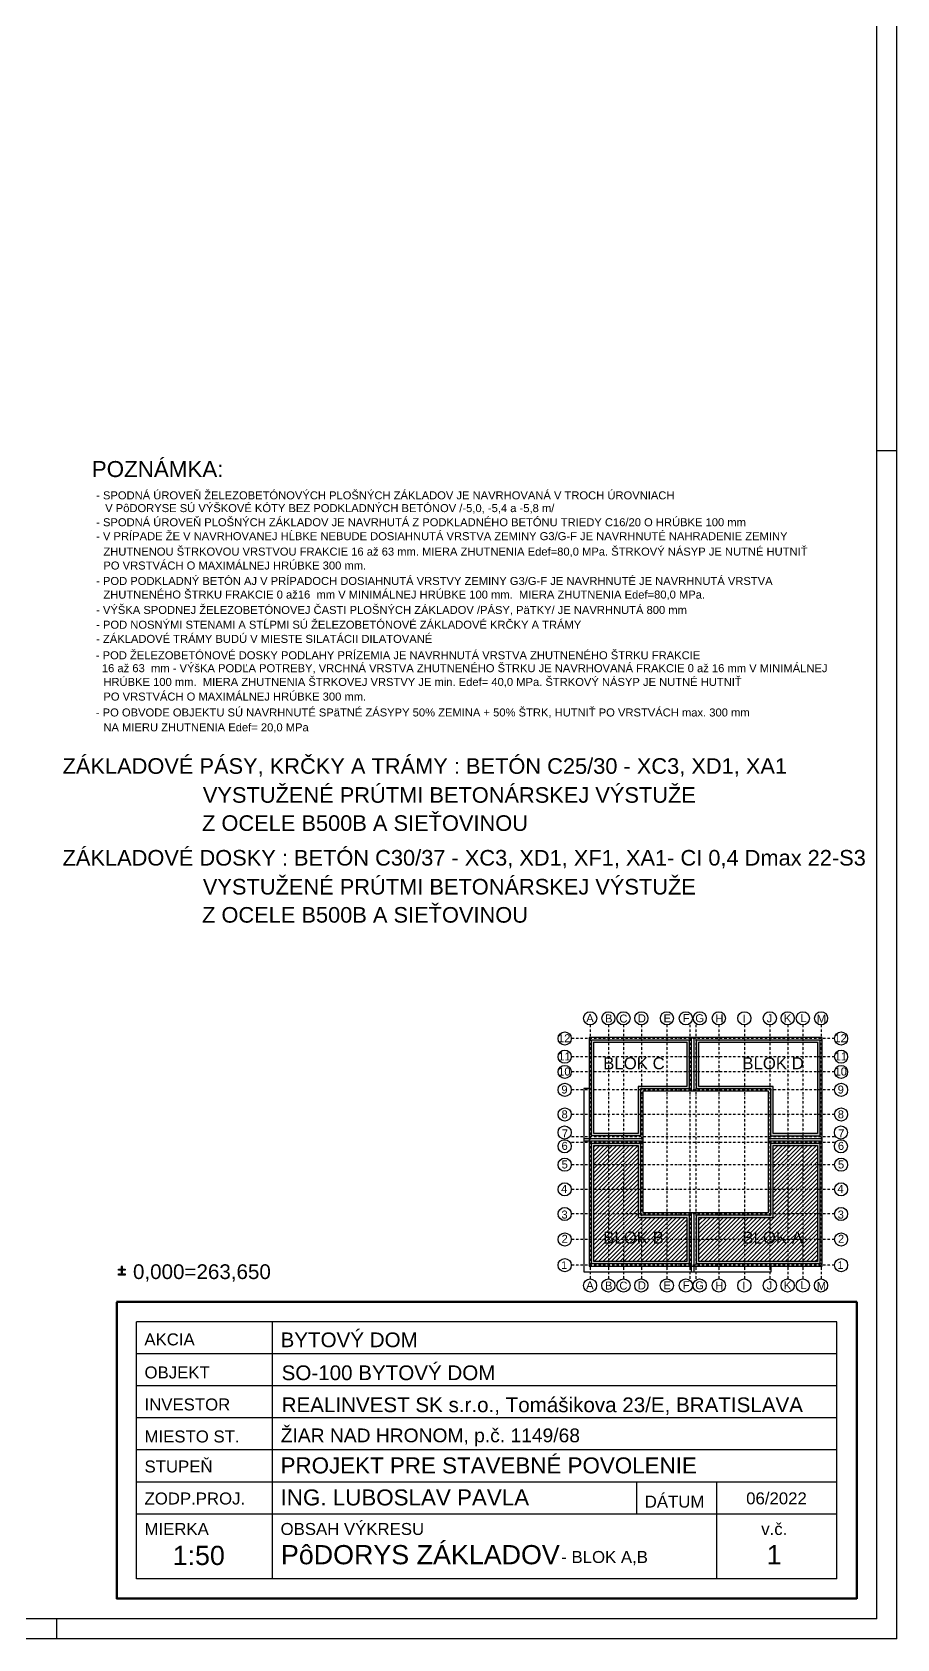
# Model space of a CAD drawing. Extents: x 4511820 to 5180432, y -1526536 to -944957.
# Drawn here: x 5043733 to 5054537, y -1502899 to -1482823 of the extents above; entities that cross this region are included whole.
import ezdxf

# ---------------------------------------------------------------- set-up
doc = ezdxf.new("R2010")
doc.units = 0
doc.header["$MEASUREMENT"] = 0
doc.linetypes.add('BODKOCIARKOVANA_3', pattern=[5.6, 3, -1.3, 0, -1.3])
for name, color, linetype in [('MÚRY', 1, 'CONTINUOUS'), ('osi', 253, 'CONTINUOUS'), ('TENKÁ', 7, 'CONTINUOUS'), ('ZARIADENIE', 47, 'CONTINUOUS'), ('ŠRAFY', 82, 'CONTINUOUS')]:
    doc.layers.add(name, color=color, linetype=linetype)
doc.styles.add('ARIAL', font='arial.ttf')
doc.styles.add('styl1', font='arial.ttf')
doc.styles.add('Style-Arial', font='arial.ttf')

# ---------------------------------------------------------------- blocks, each defined once
blk = doc.blocks.new('BLOK AB')
at = {"layer": 'ŠRAFY'}
h = blk.add_hatch(color=8, dxfattribs=at)
h.dxf.hatch_style = 1
h.paths.add_polyline_path([(4465449, -1438614), (4465449, -1439815), (4466061, -1439815), (4466061, -1439226), (4466669, -1439226), (4466669, -1438614)])
h.paths.add_polyline_path([(4466639, -1438644), (4466639, -1439196), (4466031, -1439196), (4466031, -1439785), (4465479, -1439785), (4465479, -1438644)], flags=16)
h = blk.add_hatch(color=8, dxfattribs=at)
h.dxf.hatch_style = 1
h.paths.add_polyline_path([(4468301, -1438614), (4466761, -1438614), (4466761, -1439226), (4467689, -1439226), (4467689, -1439815), (4468301, -1439815)])
h.paths.add_polyline_path([(4468271, -1438644), (4468271, -1439785), (4467719, -1439785), (4467719, -1439196), (4466791, -1439196), (4466791, -1438644)], flags=16)
h = blk.add_hatch(color=8, dxfattribs=at)
h.dxf.hatch_style = 1
h.paths.add_polyline_path([(4465449, -1439905), (4465449, -1441414), (4466669, -1441414), (4466669, -1440802), (4466061, -1440802), (4466061, -1439905)])
h.paths.add_polyline_path([(4466031, -1439935), (4466031, -1440832), (4466639, -1440832), (4466639, -1441384), (4465479, -1441384), (4465479, -1439935)], flags=16)
h = blk.add_hatch(dxfattribs=at)
h.set_pattern_fill('ANSI31', color=8, scale=300)
h.paths.add_polyline_path([(4465479, -1439935), (4465479, -1441384), (4466639, -1441384), (4466639, -1440832), (4466031, -1440832), (4466031, -1439935)])
h.paths.add_polyline_path([(4465572, -1440970), (4466378, -1440970), (4466378, -1441200), (4465572, -1441200)], flags=24)
h = blk.add_hatch(color=8, dxfattribs=at)
h.dxf.hatch_style = 1
h.paths.add_polyline_path([(4467689, -1439905), (4467689, -1440802), (4466761, -1440802), (4466761, -1441414), (4468301, -1441414), (4468301, -1439905)])
h.paths.add_polyline_path([(4468271, -1439935), (4468271, -1441384), (4466791, -1441384), (4466791, -1440832), (4467719, -1440832), (4467719, -1439935)], flags=16)
h = blk.add_hatch(dxfattribs=at)
h.set_pattern_fill('ANSI31', color=8, scale=300)
h.paths.add_polyline_path([(4467719, -1439935), (4467719, -1440832), (4466791, -1440832), (4466791, -1441384), (4468271, -1441384), (4468271, -1439935)])
h.paths.add_polyline_path([(4467310, -1440970), (4468127, -1440970), (4468127, -1441200), (4467310, -1441200)], flags=24)
at = {"layer": 'MÚRY'}
for p, q in [((4466680, -1438584), (4466748, -1438584)), ((4467659, -1439908), (4467659, -1439837))]:
    blk.add_line(p, q, dxfattribs=at)
for points in [[(4468331, -1438584), (4465419, -1438584), (4465419, -1441444), (4468331, -1441444)], [(4467659, -1439256), (4466091, -1439256), (4466091, -1440772), (4467659, -1440772)]]:
    blk.add_lwpolyline(points, close=True, dxfattribs=at)
at = {"layer": 'osi', "linetype": 'BODKOCIARKOVANA_3', "ltscale": 10}
for p, q in [((4465432, -1438427), (4465432, -1441600)), ((4465660, -1438427), (4465660, -1441600)), ((4465849, -1438427), (4465849, -1441600)), ((4466072, -1438427), (4466072, -1441600)), ((4466391, -1438427), (4466391, -1441600)), ((4466678, -1438427), (4466678, -1441600)), ((4466752, -1438427), (4466752, -1441600)), ((4467040, -1438427), (4467040, -1441600)), ((4467359, -1438427), (4467359, -1441600)), ((4467677, -1438427), (4467677, -1441600)), ((4467900, -1438427), (4467900, -1441600)), ((4468090, -1438427), (4468090, -1441600)), ((4468317, -1438427), (4468317, -1441600)), ((4468484, -1438598), (4465196, -1438598)), ((4468484, -1438825), (4465196, -1438825)), ((4468484, -1439015), (4465196, -1439015)), ((4468484, -1439238), (4465196, -1439238)), ((4468484, -1439546), (4465196, -1439546)), ((4468484, -1439825), (4465196, -1439825)), ((4468484, -1439895), (4465196, -1439895)), ((4468484, -1440174), (4465196, -1440174)), ((4468484, -1440482), (4465196, -1440482)), ((4468484, -1440790), (4465196, -1440790)), ((4468484, -1441108), (4465196, -1441108)), ((4468484, -1441430), (4465196, -1441430))]:
    blk.add_line(p, q, dxfattribs=at)
at = {"layer": 'TENKÁ'}
for p, q in [((4466699, -1439256), (4466699, -1438584)), ((4466731, -1439256), (4466731, -1438584)), ((4465351, -1439845), (4466091, -1439845)), ((4467659, -1439845), (4468331, -1439845)), ((4465351, -1439875), (4466091, -1439875)), ((4467659, -1439875), (4468331, -1439875)), ((4466699, -1441511), (4466699, -1440772)), ((4466731, -1441511), (4466731, -1440772))]:
    blk.add_line(p, q, dxfattribs=at)
blk.add_lwpolyline([(4465419, -1439223), (4465351, -1439223), (4465351, -1441511), (4467692, -1441511), (4467692, -1441444)], dxfattribs=at)
at = {"layer": 'TENKÁ', "color": 8, "ltscale": 0.25}
for centre in [(4465432, -1438345), (4465660, -1438345), (4465849, -1438345), (4466072, -1438345), (4466391, -1438345), (4466628, -1438345), (4466801, -1438345), (4467040, -1438345), (4467359, -1438345), (4467677, -1438345), (4467900, -1438345), (4468090, -1438345), (4468317, -1438345), (4465114, -1438598), (4468567, -1438598), (4465114, -1438825), (4468567, -1438825), (4465114, -1439015), (4468567, -1439015), (4465114, -1439238), (4468567, -1439238), (4465114, -1439546), (4468567, -1439546), (4465113, -1439772), (4465113, -1439944), (4468565, -1439772), (4468565, -1439944), (4465114, -1440174), (4468567, -1440174), (4465114, -1440482), (4468567, -1440482), (4465114, -1440790), (4468567, -1440790), (4465114, -1441108), (4468567, -1441108), (4465114, -1441430), (4468567, -1441430), (4465431, -1441683), (4465659, -1441683), (4465849, -1441683), (4466071, -1441683), (4466390, -1441683), (4466627, -1441683), (4466800, -1441683), (4467039, -1441683), (4467358, -1441683), (4467677, -1441683), (4467899, -1441683), (4468089, -1441683), (4468316, -1441683)]:
    blk.add_circle(centre, 82.2, dxfattribs=at)
at = {"layer": 'ŠRAFY', "color": 8}
blk.add_line((4467689, -1439815), (4468301, -1439815), dxfattribs=at)
for points in [[(4465449, -1438614), (4466669, -1438614), (4466669, -1439226), (4466061, -1439226), (4466061, -1439815), (4465449, -1439815)], [(4465479, -1438644), (4466639, -1438644), (4466639, -1439196), (4466031, -1439196), (4466031, -1439785), (4465479, -1439785)], [(4466791, -1438644), (4468271, -1438644), (4468271, -1439785), (4467719, -1439785), (4467719, -1439196), (4466791, -1439196)], [(4465449, -1439905), (4466061, -1439905), (4466061, -1440802), (4466669, -1440802), (4466669, -1441414), (4465449, -1441414)], [(4465479, -1439935), (4466031, -1439935), (4466031, -1440832), (4466639, -1440832), (4466639, -1441384), (4465479, -1441384)], [(4467689, -1439905), (4468301, -1439905), (4468301, -1441414), (4466761, -1441414), (4466761, -1440802), (4467689, -1440802)], [(4467719, -1439935), (4468271, -1439935), (4468271, -1441384), (4466791, -1441384), (4466791, -1440832), (4467719, -1440832)]]:
    blk.add_lwpolyline(points, close=True, dxfattribs=at)
blk.add_lwpolyline([(4467689, -1439815), (4467689, -1439226), (4466761, -1439226), (4466761, -1438614), (4468301, -1438614), (4468301, -1439815)], dxfattribs=at)
at = {"layer": 'TENKÁ', "color": 8, "ltscale": 0.25, "style": 'styl1'}
for s, height, p in [('A', 100, (4465383, -1438393)), ('B', 100, (4465618, -1438397)), ('C', 100, (4465797, -1438398)), ('D', 100, (4466028, -1438395)), ('E', 100, (4466349, -1438395)), ('F', 100, (4466590, -1438393)), ('G', 100, (4466746, -1438394)), ('H', 100, (4466996, -1438397)), ('I', 100, (4467335, -1438399)), ('J', 100, (4467638, -1438395)), ('K', 100, (4467852, -1438395)), ('L', 100, (4468060, -1438392)), ('M', 100, (4468264, -1438401)), ('12', 100, (4465030, -1438644)), ('12', 100, (4468483, -1438644)), ('11', 100, (4465034, -1438871)), ('11', 100, (4468486, -1438871)), ('10', 100, (4465032, -1439060)), ('10', 100, (4468485, -1439060)), ('9', 100, (4465072, -1439285)), ('9', 100, (4468524, -1439285)), ('8', 100, (4465074, -1439595)), ('8', 100, (4468526, -1439595)), ('7', 100, (4465078, -1439832)), ('7', 100, (4468531, -1439832)), ('6', 100, (4465074, -1439989)), ('6', 100, (4468527, -1439989)), ('5', 100, (4465075, -1440221)), ('5', 100, (4468528, -1440221)), ('4', 100, (4465069, -1440526)), ('4', 100, (4468521, -1440526)), ('3', 100, (4465073, -1440847)), ('3', 100, (4468525, -1440847)), ('2', 100, (4465075, -1441150)), ('2', 100, (4468528, -1441150)), ('1', 95, (4465070, -1441477)), ('1', 95, (4468523, -1441477)), ('A', 100, (4465382, -1441730)), ('B', 100, (4465617, -1441734)), ('C', 100, (4465797, -1441735)), ('D', 100, (4466028, -1441732)), ('E', 100, (4466348, -1441732)), ('F', 100, (4466590, -1441730)), ('G', 100, (4466745, -1441731)), ('H', 100, (4466995, -1441734)), ('I', 100, (4467334, -1441736)), ('J', 100, (4467637, -1441733)), ('K', 100, (4467851, -1441732)), ('L', 100, (4468059, -1441729)), ('M', 100, (4468263, -1441738))]:
    blk.add_text(s, height=height, dxfattribs=at).set_placement(p)
at = {"layer": 'TENKÁ', "lineweight": 40, "ltscale": 0.25, "style": 'ARIAL'}
for s, p in [('BLOK C', (4465595, -1438982)), ('BLOK D', (4467333, -1438982)), ('BLOK B', (4465595, -1441160)), ('BLOK A', (4467333, -1441160))]:
    blk.add_text(s, height=150, dxfattribs=at).set_placement(p)
blk = doc.blocks.new('01')
at = {"layer": 'TENKÁ'}
h = blk.add_hatch(color=256, dxfattribs=at)
h.dxf.hatch_style = 1
h.paths.add_polyline_path([(4169737, -1507850.5), (4169873, -1507850.5), (4169873, -1507792), (4169737, -1507792), (4169737, -1507656), (4169676, -1507656), (4169676, -1507792), (4169541, -1507792), (4169541, -1507850.5), (4169676, -1507850.5), (4169676, -1507983.5), (4169737, -1507983.5)])
h = blk.add_hatch(color=256, dxfattribs=at)
h.dxf.hatch_style = 1
h.paths.add_polyline_path([(4169541, -1508027.5), (4169541, -1508086), (4169873, -1508086), (4169873, -1508027.5)])
for points in [[(4169676, -1507850.5), (4169541, -1507850.5), (4169541, -1507792), (4169676, -1507792)], [(4169737, -1507792), (4169737, -1507656), (4169676, -1507656), (4169676, -1507792)], [(4169676, -1507850.5), (4169676, -1507983.5), (4169737, -1507983.5), (4169737, -1507850.5)], [(4169737, -1507792), (4169873, -1507792), (4169873, -1507850.5), (4169737, -1507850.5)]]:
    blk.add_lwpolyline(points, dxfattribs=at)
blk.add_lwpolyline([(4169541, -1508027.5), (4169873, -1508027.5), (4169873, -1508086), (4169541, -1508086)], close=True, dxfattribs=at)

msp = doc.modelspace()

# ---------------------------------------------------------------- linework, layer by layer
at = {"layer": 'TENKÁ', "color": 7}
for p, q in [((5054537, -1502898.728), (5054537, -1463018.96)), ((5054287, -1502648.728), (5054287, -1463268.96)), ((5054287, -1502648.728), (4978164.533, -1502648.728)), ((5054537, -1502898.728), (4977914.533, -1502898.728))]:
    msp.add_line(p, q, dxfattribs=at)
at = {"layer": 'TENKÁ', "ltscale": 0.25}
for p, q in [((5054287, -1488048.728), (5054537, -1488048.728)), ((5045037, -1502148.728), (5045037, -1498938.728)), ((5053787, -1498938.728), (5045037, -1498938.728)), ((5046737, -1502148.728), (5046737, -1498938.728)), ((5053787, -1502148.728), (5053787, -1498938.728)), ((5053787, -1499338.728), (5045037, -1499338.728)), ((5053787, -1499738.728), (5045037, -1499738.728)), ((5053787, -1500138.728), (5045037, -1500138.728)), ((5053787, -1500538.728), (5045037, -1500538.728)), ((5053787, -1500538.728), (5045037, -1500538.728)), ((5053787, -1500938.728), (5045037, -1500938.728)), ((5053787, -1500938.728), (5045037, -1500938.728)), ((5051287, -1501338.728), (5051287, -1500938.728)), ((5052287, -1502148.728), (5052287, -1500938.728)), ((5053787, -1501338.728), (5045037, -1501338.728)), ((5053787, -1502148.728), (5045037, -1502148.728)), ((5044037, -1502648.728), (5044037, -1502898.728)), ((5044037, -1502648.728), (5044037, -1502898.728))]:
    msp.add_line(p, q, dxfattribs=at)
at = {"layer": 'TENKÁ', "lineweight": 40, "ltscale": 0.25}
for p, q in [((5054037, -1498688.728), (5044787, -1498688.728)), ((5044787, -1498690.728), (5044787, -1502398.728)), ((5054037, -1498690.728), (5044787, -1498690.728)), ((5054037, -1498692.728), (5044787, -1498692.728)), ((5044789, -1498690.728), (5044789, -1502398.728)), ((5044791, -1498690.728), (5044791, -1502398.728)), ((5054033, -1498688.728), (5054033, -1502398.728)), ((5054035, -1498688.728), (5054035, -1502398.728)), ((5054037, -1498688.728), (5054037, -1502398.728)), ((5054037, -1502394.728), (5044787, -1502394.728)), ((5054037, -1502396.728), (5044787, -1502396.728)), ((5054037, -1502398.728), (5044787, -1502398.728))]:
    msp.add_line(p, q, dxfattribs=at)

# ---------------------------------------------------------------- block references
at = {"layer": 'osi', "color": 8}
msp.add_blockref('BLOK AB', (585273, -56799.871), dxfattribs=at)
at = {"layer": 'ZARIADENIE', "xscale": 0.25, "yscale": 0.25, "zscale": 0.25, "rotation": 359.9999999999999}
msp.add_blockref('01', (4002426.102, -1121330.87), dxfattribs=at)

# ---------------------------------------------------------------- texts
at = {"layer": 'MÚRY', "color": 0, "ltscale": 0.25, "style": 'Style-Arial'}
for s, height, p in [('POZNÁMKA: ', 200, (5044477.918, -1488381.66)), ('ZÁKLADOVÉ PÁSY, KRČKY A TRÁMY : BETÓN C25/30 - XC3, XD1, XA1', 195, (5044113.109, -1492090.024)), ('VYSTUŽENÉ PRÚTMI BETONÁRSKEJ VÝSTUŽE ', 195, (5045865.946, -1492451.603)), ('Z OCELE B500B A SIEŤOVINOU', 195, (5045855.977, -1492803.218)), ('ZÁKLADOVÉ DOSKY : BETÓN C30/37 - XC3, XD1, XF1, XA1- CI 0,4 Dmax 22-S3', 195, (5044113.109, -1493236.45)), ('VYSTUŽENÉ PRÚTMI BETONÁRSKEJ VÝSTUŽE ', 195, (5045865.946, -1493598.03)), ('Z OCELE B500B A SIEŤOVINOU', 195, (5045855.977, -1493949.645))]:
    msp.add_text(s, height=height, dxfattribs=at).set_placement(p)
at = {"layer": 'TENKÁ', "linetype": 'Continuous', "lineweight": 20, "style": 'ARIAL'}
for s, p in [('- SPODNÁ ÚROVEŇ ŽELEZOBETÓNOVÝCH PLOŠNÝCH ZÁKLADOV JE NAVRHOVANÁ V TROCH ÚROVNIACH ', (5044532.413, -1488660.345)), ('V PôDORYSE SÚ VÝŠKOVÉ KÓTY BEZ PODKLADNÝCH BETÓNOV /-5,0, -5,4 a -5,8 m/', (5044645.394, -1488819.848)), ('- SPODNÁ ÚROVEŇ PLOŠNÝCH ZÁKLADOV JE NAVRHUTÁ Z PODKLADNÉHO BETÓNU TRIEDY C16/20 O HRÚBKE 100 mm', (5044532.413, -1488996.542)), ('- V PRÍPADE ŽE V NAVRHOVANEJ HĹBKE NEBUDE DOSIAHNUTÁ VRSTVA ZEMINY G3/G-F JE NAVRHNUTÉ NAHRADENIE ZEMINY ', (5044532.413, -1489170.459)), ('ZHUTNENOU ŠTRKOVOU VRSTVOU FRAKCIE 16 až 63 mm. MIERA ZHUTNENIA Edef=80,0 MPa. ŠTRKOVÝ NÁSYP JE NUTNÉ HUTNIŤ', (5044623.152, -1489363.28)), ('PO VRSTVÁCH O MAXIMÁLNEJ HRÚBKE 300 mm.', (5044623.152, -1489537.197)), ('- POD PODKLADNÝ BETÓN AJ V PRÍPADOCH DOSIAHNUTÁ VRSTVY ZEMINY G3/G-F JE NAVRHNUTÉ JE NAVRHNUTÁ VRSTVA ', (5044532.413, -1489730.018)), ('ZHUTNENÉHO ŠTRKU FRAKCIE 0 až16  mm V MINIMÁLNEJ HRÚBKE 100 mm.  MIERA ZHUTNENIA Edef=80,0 MPa. ', (5044623.152, -1489900.155)), ('- VÝŠKA SPODNEJ ŽELEZOBETÓNOVEJ ČASTI PLOŠNÝCH ZÁKLADOV /PÁSY, PäTKY/ JE NAVRHNUTÁ 800 mm', (5044532.413, -1490092.444)), ('- POD NOSNÝMI STENAMI A STĹPMI SÚ ŽELEZOBETÓNOVÉ ZÁKLADOVÉ KRČKY A TRÁMY', (5044532.413, -1490276.758)), ('- ZÁKLADOVÉ TRÁMY BUDÚ V MIESTE SILATÁCII DILATOVANÉ', (5044532.413, -1490453.984)), ('- POD ŽELEZOBETÓNOVÉ DOSKY PODLAHY PRÍZEMIA JE NAVRHNUTÁ VRSTVA ZHUTNENÉHO ŠTRKU FRAKCIE ', (5044528.632, -1490658.679)), ('16 až 63  mm - VÝšKA PODĽA POTREBY, VRCHNÁ VRSTVA ZHUTNENÉHO ŠTRKU JE NAVRHOVANÁ FRAKCIE 0 až 16 mm V MINIMÁLNEJ', (5044604.248, -1490819.993)), ('HRÚBKE 100 mm.  MIERA ZHUTNENIA ŠTRKOVEJ VRSTVY JE min. Edef= 40,0 MPa. ŠTRKOVÝ NÁSYP JE NUTNÉ HUTNIŤ ', (5044623.152, -1490991.863)), ('PO VRSTVÁCH O MAXIMÁLNEJ HRÚBKE 300 mm.', (5044623.152, -1491174.759)), ('- PO OBVODE OBJEKTU SÚ NAVRHNUTÉ SPäTNÉ ZÁSYPY 50% ZEMINA + 50% ŠTRK, HUTNIŤ PO VRSTVÁCH max. 300 mm', (5044528.632, -1491373.252)), ('NA MIERU ZHUTNENIA Edef= 20,0 MPa', (5044623.152, -1491558.984))]:
    msp.add_text(s, height=100, dxfattribs=at).set_placement(p)
at = {"layer": 'TENKÁ', "lineweight": 40, "ltscale": 0.25, "style": 'ARIAL'}
for s, height, p in [('   0,000=263,650', 184, (5044778.663, -1498402.7)), ('AKCIA', 150, (5045135.171, -1499231.57)), ('BYTOVÝ DOM', 184, (5046837, -1499254.244)), ('SO-100 BYTOVÝ DOM', 184, (5046850.142, -1499666.024)), ('OBJEKT', 150, (5045137, -1499644.866)), ('INVESTOR', 150, (5045137, -1500044.866)), ('REALINVEST SK s.r.o., Tomášikova 23/E, BRATISLAVA', 184, (5046850.142, -1500066.024)), ('MIESTO ST.', 150, (5045137, -1500444.866)), ('ŽIAR NAD HRONOM, p.č. 1149/68', 172, (5046839.425, -1500442.133)), ('STUPEŇ', 150, (5045137, -1500819.866)), ('PROJEKT PRE STAVEBNÉ POVOLENIE', 200, (5046837.002, -1500831.34)), ('ZODP.PROJ.', 150, (5045137, -1501219.866)), ('ING. LUBOSLAV PAVLA', 200, (5046837.002, -1501231.34)), ('DÁTUM     ', 150, (5051387, -1501258.728)), ('06/2022', 150, (5052654.3, -1501217.985)), ('MIERKA             ', 150, (5045137, -1501600.837)), ('OBSAH VÝKRESU', 150, (5046837, -1501600.837)), ('v.č.', 150, (5052842.399, -1501600.837)), ('PôDORYS ZÁKLADOV', 240, (5046841.336, -1501966.742)), ('1:50', 240, (5045487.977, -1501975.864)), ('- BLOK A,B', 150, (5050344, -1501950.728)), ('1', 240, (5052909.836, -1501966.742))]:
    msp.add_text(s, height=height, dxfattribs=at).set_placement(p)

doc.saveas('drawing.dxf')
